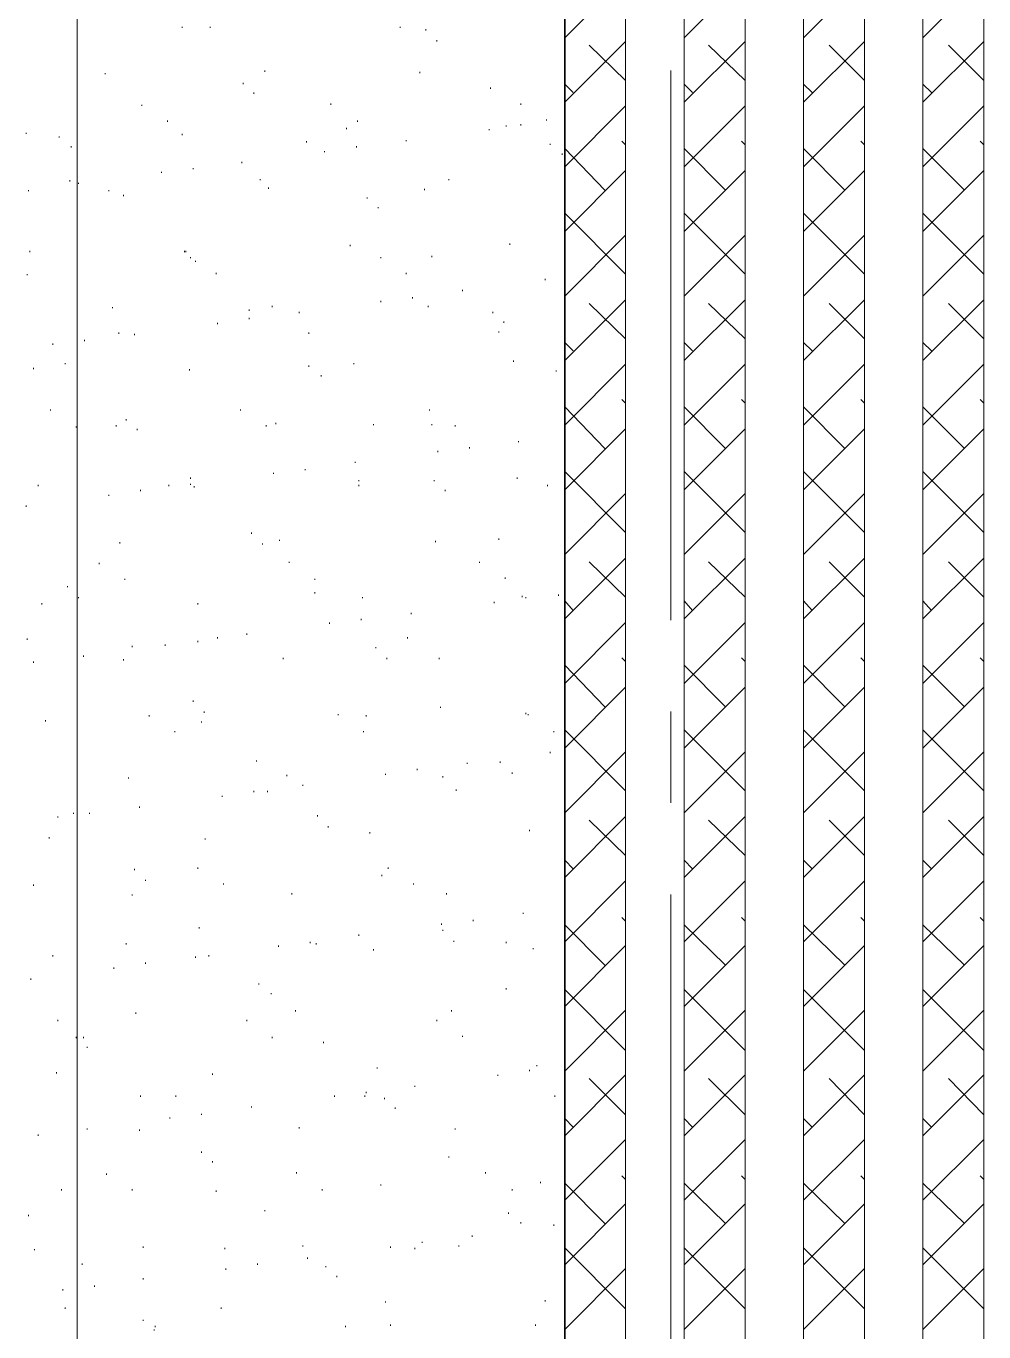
# Model space of a CAD drawing. Header units: inches. Extents: x 5 to 516, y -193 to 129.
# Drawn here: x 74.742 to 77.362, y -84.65 to -81.078 of the extents above; entities that cross this region are included whole.
import ezdxf

# ---------------------------------------------------------------- set-up
doc = ezdxf.new("R2010")
doc.units = ezdxf.units.IN
doc.header["$MEASUREMENT"] = 0
doc.layers.add('PDF4_Geometry', color=7, linetype='Continuous')

msp = doc.modelspace()

# ---------------------------------------------------------------- linework, layer by layer
at = {"layer": 'PDF4_Geometry', "lineweight": 15}
for points in [[(74.8820909, -87.9496505), (74.8820909, -79.9696499)], [(75.1687595, -81.0829822), (75.1687595, -81.0796489)], [(75.2454264, -81.0829822), (75.2454264, -81.0796489)], [(75.7654257, -81.0829822), (75.7654257, -81.0796489)], [(75.8354262, -81.0896489), (75.8354262, -81.0863155)], [(75.8654284, -81.1196488), (75.8654284, -81.1163155)], [(74.9587612, -81.2096489), (74.9587612, -81.2063155)], [(75.3954271, -81.2029822), (75.3954271, -81.1996488)], [(75.8187603, -81.2063155), (75.8187603, -81.2029822)], [(76.5054227, -82.7029832), (76.5054227, -81.1996499)], [(75.3354262, -81.2363155), (75.3354262, -81.2329822)], [(76.0120925, -81.2496489), (76.0120925, -81.2463156)], [(75.3654283, -81.2629822), (75.3654283, -81.2596489)], [(75.5754266, -81.2929822), (75.5754266, -81.2896488)], [(76.0954258, -81.2929822), (76.0954258, -81.2896488)], [(75.0587606, -81.2963155), (75.0587606, -81.2929822)], [(75.1287611, -81.3396489), (75.1287611, -81.3363155)], [(75.6187616, -81.3596489), (75.6187616, -81.3563155)], [(75.6487603, -81.3396489), (75.6487603, -81.3363155)], [(76.0087593, -81.3629821), (76.0087593, -81.3596489)], [(76.0554274, -81.3529822), (76.0554274, -81.3496488)], [(76.0954258, -81.3496488), (76.0954258, -81.3463155)], [(76.1654264, -81.3363155), (76.1654264, -81.3329822)], [(74.7420932, -81.3729821), (74.7420932, -81.3696489)], [(74.8320929, -81.3829822), (74.8320929, -81.3796489)], [(75.1687595, -81.3763156), (75.1687595, -81.3729821)], [(75.5087592, -81.3963155), (75.5087592, -81.3929822)], [(75.782095, -81.3929822), (75.782095, -81.3896489)], [(74.8654283, -81.4096488), (74.8654283, -81.4063155)], [(75.5587606, -81.4229823), (75.5587606, -81.4196489)], [(75.6454271, -81.4096488), (75.6454271, -81.4063155)], [(76.1754259, -81.4029822), (76.1754259, -81.3996489)], [(76.2087613, -81.4296489), (76.2087613, -81.4263155)], [(75.1987616, -81.4696488), (75.1987616, -81.4663155)], [(75.332093, -81.4529822), (75.332093, -81.4496489)], [(74.8620951, -81.5029822), (74.8620951, -81.4996489)], [(75.1120951, -81.4796488), (75.1120951, -81.4763155)], [(75.3820943, -81.4996489), (75.3820943, -81.4963156)], [(75.8987604, -81.4996489), (75.8987604, -81.4963156)], [(74.7487596, -81.5296488), (74.7487596, -81.5263155)], [(74.8854275, -81.5096489), (74.8854275, -81.5063156)], [(74.9687608, -81.5296488), (74.9687608, -81.5263155)], [(75.0087592, -81.5429823), (75.0087592, -81.5396488)], [(75.4054267, -81.5229822), (75.4054267, -81.5196489)], [(75.832093, -81.5263155), (75.832093, -81.5229822)], [(75.6754259, -81.5496489), (75.6754259, -81.5463155)], [(75.7054281, -81.5763155), (75.7054281, -81.5729822)], [(75.6287612, -81.6796489), (75.6287612, -81.6763156)], [(76.065427, -81.6763156), (76.065427, -81.6729823)], [(74.7520928, -81.6963155), (74.7520928, -81.6929822)], [(75.1754259, -81.6963155), (75.1754259, -81.6929822)], [(75.1787591, -81.6963155), (75.1787591, -81.6929822)], [(75.1920953, -81.7129822), (75.1920953, -81.7096489)], [(75.2054281, -81.7229823), (75.2054281, -81.7196488)], [(75.7120945, -81.7129822), (75.7120945, -81.7096489)], [(75.8520922, -81.7096489), (75.8520922, -81.7063155)], [(75.2620924, -81.7563156), (75.2620924, -81.7529822)], [(75.782095, -81.7563156), (75.782095, -81.7529822)], [(74.7454264, -81.7596489), (74.7454264, -81.7563156)], [(76.1620932, -81.7729822), (76.1620932, -81.7696489)], [(75.798761, -81.8229822), (75.798761, -81.8196489)], [(75.9354255, -81.8029822), (75.9354255, -81.7996489)], [(74.9787604, -81.849649), (74.9787604, -81.8463156)], [(75.3520922, -81.8563156), (75.3520922, -81.8529822)], [(75.4154263, -81.8463156), (75.4154263, -81.8429821)], [(75.4887601, -81.8629822), (75.4887601, -81.859649)], [(75.7120945, -81.8329822), (75.7120945, -81.829649)], [(75.8420926, -81.8463156), (75.8420926, -81.8429821)], [(76.0187589, -81.8629822), (76.0187589, -81.859649)], [(75.2654257, -81.8929822), (75.2654257, -81.8896488)], [(75.3520922, -81.8796488), (75.3520922, -81.8763156)], [(76.048761, -81.8896488), (76.048761, -81.8863156)], [(74.9954264, -81.9196489), (74.9954264, -81.9163155)], [(75.0387614, -81.9229823), (75.0387614, -81.9196489)], [(75.5154257, -81.9196489), (75.5154257, -81.9163155)], [(76.0354283, -81.9163155), (76.0354283, -81.9129823)], [(74.8154269, -81.9496489), (74.8154269, -81.9463155)], [(74.9020935, -81.9396489), (74.9020935, -81.9363155)], [(74.848759, -82.0029822), (74.848759, -81.9996488)], [(75.6387607, -82.0029822), (75.6387607, -81.9996488)], [(76.0754267, -81.9963156), (76.0754267, -81.9929822)], [(74.7620924, -82.0163156), (74.7620924, -82.0129822)], [(75.1887587, -82.0196489), (75.1887587, -82.0163156)], [(75.5154257, -82.0096488), (75.5154257, -82.0063156)], [(75.548761, -82.0363157), (75.548761, -82.0329822)], [(76.1920953, -82.0229822), (76.1920953, -82.0196489)], [(74.8087606, -82.1296488), (74.8087606, -82.1263156)], [(75.3287598, -82.1296488), (75.3287598, -82.1263156)], [(75.8454258, -82.1296488), (75.8454258, -82.1263156)], [(74.8787611, -82.1763155), (74.8787611, -82.1729823)], [(74.98876, -82.1729823), (74.98876, -82.1696489)], [(75.0154256, -82.1563157), (75.0154256, -82.1529823)], [(75.0454278, -82.1829823), (75.0454278, -82.1796489)], [(75.3987603, -82.1729823), (75.3987603, -82.1696489)], [(75.4254259, -82.1663155), (75.4254259, -82.1629823)], [(75.6920953, -82.1696489), (75.6920953, -82.1663155)], [(75.8520922, -82.1696489), (75.8520922, -82.1663155)], [(75.9154264, -82.1729823), (75.9154264, -82.1696489)], [(76.0887594, -82.2163156), (76.0887594, -82.2129821)], [(75.8687616, -82.2429822), (75.8687616, -82.239649)], [(75.9554282, -82.2329822), (75.9554282, -82.229649)], [(75.5054261, -82.2929823), (75.5054261, -82.2896489)], [(75.642094, -82.2729823), (75.642094, -82.2696489)], [(75.1920953, -82.3163155), (75.1920953, -82.3129823)], [(75.4187595, -82.3029823), (75.4187595, -82.2996489)], [(75.6520936, -82.3229824), (75.6520936, -82.3196489)], [(75.858762, -82.3229824), (75.858762, -82.3196489)], [(76.0854262, -82.3163155), (76.0854262, -82.3129823)], [(74.7754286, -82.3363156), (74.7754286, -82.3329822)], [(74.9687608, -82.3629822), (74.9687608, -82.3596491)], [(75.0554274, -82.349649), (75.0554274, -82.3463156)], [(75.1320943, -82.3363156), (75.1320943, -82.3329822)], [(75.1920953, -82.3329822), (75.1920953, -82.329649)], [(75.2020949, -82.339649), (75.2020949, -82.3363156)], [(75.6520936, -82.3363156), (75.6520936, -82.3329822)], [(75.8887608, -82.349649), (75.8887608, -82.3463156)], [(76.1687596, -82.3363156), (76.1687596, -82.3329822)], [(74.7420932, -82.3929823), (74.7420932, -82.3896489)], [(75.3587619, -82.4663156), (75.3587619, -82.4629822)], [(74.9987596, -82.4929822), (74.9987596, -82.4896491)], [(75.3887607, -82.4963157), (75.3887607, -82.4929822)], [(75.4354255, -82.4863156), (75.4354255, -82.4829822)], [(75.8620952, -82.4896491), (75.8620952, -82.4863156)], [(76.0354283, -82.4829822), (76.0354283, -82.479649)], [(74.9420952, -82.549649), (74.9420952, -82.5463155)], [(75.4620945, -82.5463155), (75.4620945, -82.5429823)], [(75.9820937, -82.5463155), (75.9820937, -82.5429823)], [(74.8554253, -82.6129822), (74.8554253, -82.6096491)], [(75.0120924, -82.5929822), (75.0120924, -82.589649)], [(75.532095, -82.5929822), (75.532095, -82.589649)], [(76.0520943, -82.589649), (76.0520943, -82.5863156)], [(74.8854275, -82.6429823), (74.8854275, -82.6396489)], [(75.532095, -82.6296488), (75.532095, -82.6263157)], [(75.6620931, -82.6429823), (75.6620931, -82.6396489)], [(76.0987591, -82.6396489), (76.0987591, -82.6363157)], [(76.108762, -82.6429823), (76.108762, -82.6396489)], [(76.1987617, -82.6363157), (76.1987617, -82.6329823)], [(74.7854282, -82.6596489), (74.7854282, -82.6563157)], [(75.2120945, -82.6596489), (75.2120945, -82.6563157)], [(75.7954279, -82.6863156), (75.7954279, -82.6829824)], [(76.0220921, -82.6563157), (76.0220921, -82.6529823)], [(75.5720934, -82.7129822), (75.5720934, -82.709649)], [(75.65876, -82.7029824), (75.65876, -82.699649)], [(74.7454264, -82.7563157), (74.7454264, -82.7529823)], [(75.2654257, -82.7529823), (75.2654257, -82.7496489)], [(75.3454258, -82.7429822), (75.3454258, -82.7396491)], [(75.7854282, -82.7529823), (75.7854282, -82.7496489)], [(75.032095, -82.7763158), (75.032095, -82.7729823)], [(75.1220948, -82.7729823), (75.1220948, -82.7696489)], [(75.2120945, -82.7629823), (75.2120945, -82.7596489)], [(75.6987617, -82.7796489), (75.6987617, -82.7763158)], [(74.7620924, -82.819649), (74.7620924, -82.8163156)], [(74.8987603, -82.8029824), (74.8987603, -82.799649)], [(75.0087592, -82.8129824), (75.0087592, -82.809649)], [(75.4454285, -82.809649), (75.4454285, -82.8063156)], [(75.7287605, -82.809649), (75.7287605, -82.8063156)], [(75.8720948, -82.809649), (75.8720948, -82.8063156)], [(75.1987616, -82.9263155), (75.1987616, -82.9229824)], [(75.0787597, -82.9663157), (75.0787597, -82.9629822)], [(75.2287604, -82.9563156), (75.2287604, -82.9529824)], [(75.5954258, -82.9629822), (75.5954258, -82.959649)], [(75.6720927, -82.9663157), (75.6720927, -82.9629822)], [(75.875428, -82.9429824), (75.875428, -82.939649)], [(76.108762, -82.959649), (76.108762, -82.9563156)], [(76.1154284, -82.9629822), (76.1154284, -82.959649)], [(76.5054227, -83.2029833), (76.5054227, -82.9529833)], [(74.7954278, -82.979649), (74.7954278, -82.9763157)], [(75.222094, -82.9829823), (75.222094, -82.979649)], [(75.1487603, -83.0096489), (75.1487603, -83.0063157)], [(75.6654263, -83.0096489), (75.6654263, -83.0063157)], [(76.1854256, -83.0096489), (76.1854256, -83.0063157)], [(76.1754259, -83.0663156), (76.1754259, -83.0629824)], [(75.3720948, -83.0896491), (75.3720948, -83.0863157)], [(75.8120938, -83.1129823), (75.8120938, -83.1096491)], [(75.9487617, -83.0963157), (75.9487617, -83.0929822)], [(76.0387615, -83.0929822), (76.0387615, -83.0896491)], [(75.022092, -83.1363157), (75.022092, -83.1329823)], [(75.4554281, -83.1296489), (75.4554281, -83.1263157)], [(75.7254273, -83.1263157), (75.7254273, -83.1229823)], [(75.8820944, -83.1329823), (75.8820944, -83.1296489)], [(76.0720934, -83.1229823), (76.0720934, -83.1196491)], [(74.8820943, -83.1729824), (74.8820943, -83.169649)], [(75.2787618, -83.1863156), (75.2787618, -83.1829824)], [(75.3654283, -83.1729824), (75.3654283, -83.169649)], [(75.4020936, -83.1729824), (75.4020936, -83.169649)], [(75.4987597, -83.1563158), (75.4987597, -83.1529823)], [(75.9187595, -83.169649), (75.9187595, -83.1663156)], [(75.0520942, -83.2163157), (75.0520942, -83.2129822)], [(74.8287597, -83.2429823), (74.8287597, -83.2396491)], [(74.8720947, -83.2329823), (74.8720947, -83.2296491)], [(74.9154263, -83.2329823), (74.9154263, -83.2296491)], [(75.5387615, -83.2396491), (75.5387615, -83.2363157)], [(75.5687602, -83.269649), (75.5687602, -83.2663157)], [(75.6820924, -83.2863158), (75.6820924, -83.2829823)], [(76.1187616, -83.279649), (76.1187616, -83.2763158)], [(74.8054273, -83.299649), (74.8054273, -83.2963156)], [(75.2320936, -83.3029824), (75.2320936, -83.299649)], [(75.0387614, -83.3863157), (75.0387614, -83.3829824)], [(75.2120945, -83.3829824), (75.2120945, -83.3796489)], [(75.7320937, -83.3829824), (75.7320937, -83.3796489)], [(74.7620924, -83.429649), (74.7620924, -83.4263156)], [(75.0687602, -83.4163156), (75.0687602, -83.4129824)], [(75.282095, -83.4263156), (75.282095, -83.4229824)], [(75.7154277, -83.4029824), (75.7154277, -83.399649)], [(75.8020942, -83.4263156), (75.8020942, -83.4229824)], [(75.032095, -83.4563156), (75.032095, -83.4529825)], [(75.4687609, -83.4529825), (75.4687609, -83.449649)], [(75.892094, -83.4529825), (75.892094, -83.449649)], [(76.5054227, -84.8196487), (76.5054227, -83.452982)], [(76.1020922, -83.5063158), (76.1020922, -83.5029824)], [(75.8787612, -83.5363158), (75.8787612, -83.5329824)], [(75.9654277, -83.5263158), (75.9654277, -83.5229824)], [(75.2154276, -83.5463156), (75.2154276, -83.5429824)], [(75.6520936, -83.5663156), (75.6520936, -83.5629824)], [(75.8820944, -83.5529824), (75.8820944, -83.549649)], [(75.0154256, -83.5896491), (75.0154256, -83.5863157)], [(75.4320923, -83.5963157), (75.4320923, -83.5929823)], [(75.5187588, -83.5863157), (75.5187588, -83.5829823)], [(75.5354282, -83.5896491), (75.5354282, -83.5863157)], [(75.6920953, -83.6063157), (75.6920953, -83.6029823)], [(75.9120931, -83.5829823), (75.9120931, -83.5796491)], [(76.0554274, -83.5863157), (76.0554274, -83.5829823)], [(76.1287612, -83.6029823), (76.1287612, -83.5996491)], [(74.8154269, -83.6229823), (74.8154269, -83.6196492)], [(75.0687602, -83.6429824), (75.0687602, -83.6396492)], [(75.2054281, -83.6263155), (75.2054281, -83.6229823)], [(75.2420933, -83.6229823), (75.2420933, -83.6196492)], [(74.755426, -83.6863157), (74.755426, -83.6829824)], [(74.9820936, -83.6563156), (74.9820936, -83.6529824)], [(75.3787612, -83.6996489), (75.3787612, -83.6963157)], [(76.0554274, -83.7129825), (76.0554274, -83.7096489)], [(75.4120931, -83.7263157), (75.4120931, -83.7229825)], [(75.0420946, -83.779649), (75.0420946, -83.7763158)], [(75.4787604, -83.7729822), (75.4787604, -83.769649)], [(75.9054268, -83.7729822), (75.9054268, -83.769649)], [(74.8287597, -83.7996491), (74.8287597, -83.7963158)], [(75.3454258, -83.7996491), (75.3454258, -83.7963158)], [(75.8654284, -83.7996491), (75.8654284, -83.7963158)], [(74.8787611, -83.8463159), (74.8787611, -83.8429823)], [(74.8987603, -83.8463159), (74.8987603, -83.8429823)], [(75.4154263, -83.8463159), (75.4154263, -83.8429823)], [(75.5554274, -83.8596492), (75.5554274, -83.8563155)], [(75.9354255, -83.8429823), (75.9354255, -83.8396491)], [(74.9087599, -83.8729823), (74.9087599, -83.8696492)], [(75.7020949, -83.9296493), (75.7020949, -83.9263156)], [(76.1187616, -83.9363157), (76.1187616, -83.9329825)], [(76.1387608, -83.9229825), (76.1387608, -83.9196492)], [(74.8254266, -83.9429825), (74.8254266, -83.9396488)], [(75.2520928, -83.9463157), (75.2520928, -83.9429825)], [(76.032095, -83.9496489), (76.032095, -83.9463157)], [(75.0554274, -84.0063158), (75.0554274, -84.0029826)], [(75.1520935, -84.0063158), (75.1520935, -84.0029826)], [(75.5854262, -84.0063158), (75.5854262, -84.0029826)], [(75.6687595, -84.0063158), (75.6687595, -84.0029826)], [(75.6720927, -83.9963158), (75.6720927, -83.9929826)], [(75.8054274, -83.979649), (75.8054274, -83.9763157)], [(76.1887588, -84.0063158), (76.1887588, -84.0029826)], [(75.3587619, -84.0363159), (75.3587619, -84.0329822)], [(75.7220941, -84.0129826), (75.7220941, -84.009649)], [(75.7520929, -84.039649), (75.7520929, -84.0363159)], [(75.1354275, -84.0663159), (75.1354275, -84.0629823)], [(75.222094, -84.0563159), (75.222094, -84.0529822)], [(74.7754286, -84.1129824), (74.7754286, -84.1096492)], [(74.9087599, -84.096316), (74.9087599, -84.0929823)], [(75.0520942, -84.0996491), (75.0520942, -84.096316)], [(75.4887601, -84.0929823), (75.4887601, -84.0896491)], [(75.9154264, -84.096316), (75.9154264, -84.0929823)], [(75.222094, -84.1596492), (75.222094, -84.1563156)], [(75.2520928, -84.1863157), (75.2520928, -84.1829825)], [(75.8987604, -84.1729825), (75.8987604, -84.1696493)], [(74.9620945, -84.2196489), (74.9620945, -84.2163158)], [(75.4820937, -84.2163158), (75.4820937, -84.2129825)], [(75.9987597, -84.2163158), (75.9987597, -84.2129825)], [(75.7120945, -84.249649), (75.7120945, -84.2463158)], [(76.1487604, -84.2429826), (76.1487604, -84.239649)], [(74.8387593, -84.2629826), (74.8387593, -84.259649)], [(75.032095, -84.2629826), (75.032095, -84.259649)], [(75.2620924, -84.2663158), (75.2620924, -84.2629826)], [(75.5520942, -84.2629826), (75.5520942, -84.259649)], [(76.0720934, -84.2629826), (76.0720934, -84.259649)], [(75.3954271, -84.3196491), (75.3954271, -84.3163159)], [(76.0620938, -84.3263159), (76.0620938, -84.3229823)], [(74.7487596, -84.3329823), (74.7487596, -84.3296492)], [(76.0954258, -84.3529824), (76.0954258, -84.3496492)], [(76.1854256, -84.3596492), (76.1854256, -84.3563155)], [(75.9620945, -84.3896492), (75.9620945, -84.3863156)], [(74.7654256, -84.4263157), (74.7654256, -84.4229825)], [(75.0620937, -84.4196493), (75.0620937, -84.4163157)], [(75.2854282, -84.4229825), (75.2854282, -84.4196493)], [(75.4987597, -84.4163157), (75.4987597, -84.4129825)], [(75.7387601, -84.4196493), (75.7387601, -84.4163157)], [(75.8054274, -84.4229825), (75.8054274, -84.4196493)], [(75.8254266, -84.4063157), (75.8254266, -84.4029824)], [(75.9254259, -84.4163157), (75.9254259, -84.4129825)], [(74.8954271, -84.4663158), (74.8954271, -84.4629826)], [(75.3754279, -84.4663158), (75.3754279, -84.4629826)], [(75.5120924, -84.4496489), (75.5120924, -84.4463157)], [(75.5620938, -84.4729826), (75.5620938, -84.4696489)], [(75.0620937, -84.5063158), (75.0620937, -84.5029826)], [(75.2887614, -84.479649), (75.2887614, -84.4763158)], [(75.5920926, -84.499649), (75.5920926, -84.4963158)], [(74.8420925, -84.5363159), (74.8420925, -84.5329823)], [(74.9287591, -84.5263159), (74.9287591, -84.5229822)], [(75.7254273, -84.5696491), (75.7254273, -84.5663159)], [(76.1620932, -84.5663159), (76.1620932, -84.5629823)], [(74.848759, -84.586316), (74.848759, -84.5829823)], [(75.2754286, -84.586316), (75.2754286, -84.5829823)], [(76.2154243, -84.5863181), (76.2154243, -85.6763182)], [(75.0620937, -84.6196492), (75.0620937, -84.6163156)], [(75.0920925, -84.6463157), (75.0920925, -84.6429825)], [(75.0954257, -84.6363156), (75.0954257, -84.6329825)], [(75.6154283, -84.6363156), (75.6154283, -84.6329825)], [(75.7387601, -84.6329825), (75.7387601, -84.6296492)], [(76.1354276, -84.6329825), (76.1354276, -84.6296492)]]:
    msp.add_lwpolyline(points, dxfattribs=at)
at = {"layer": 'PDF4_Geometry', "lineweight": 35}
msp.add_lwpolyline([(76.2154243, -98.2829846), (76.2154243, -79.969649)], dxfattribs=at)
at = {"layer": 'PDF4_Geometry', "lineweight": 15}
for points in [[(76.382091, -97.7829846), (76.382091, -80.0329832), (76.2154243, -80.0329832), (76.2154243, -97.7829846)], [(76.7087512, -97.7829846), (76.7087512, -80.0329832), (76.5420845, -80.0329832), (76.5420845, -97.7829846)], [(77.0354182, -97.7829846), (77.0354182, -80.0329832), (76.8687515, -80.0329832), (76.8687515, -97.7829846)], [(77.3620851, -97.7829846), (77.3620851, -80.0329832), (77.1954185, -80.0329832), (77.1954185, -97.7829846)]]:
    msp.add_lwpolyline(points, close=True, dxfattribs=at)
at = {"layer": 'PDF4_Geometry', "color": 8, "lineweight": 15, "true_color": 0x808080}
for points in [[(76.2154243, -81.1096502), (76.382091, -80.9429835)], [(76.5420845, -81.1096502), (76.7087512, -80.9429835)], [(76.8687515, -81.1096502), (77.0354182, -80.9429835)], [(77.1954185, -81.1096502), (77.3620851, -80.9429835)], [(76.2154243, -81.2863165), (76.382091, -81.1196498)], [(76.382091, -81.2263155), (76.282091, -81.1296488)], [(76.5420845, -81.2863165), (76.7087512, -81.1196498)], [(76.7087512, -81.2263155), (76.6087512, -81.1296488)], [(76.8687515, -81.2863165), (77.0354182, -81.1196498)], [(77.0354182, -81.2263155), (76.9387515, -81.1296488)], [(77.1954185, -81.2863165), (77.3620851, -81.1196498)], [(77.3620851, -81.2263155), (77.2654185, -81.1296488)], [(76.2387533, -81.2596509), (76.21542, -81.2363176)], [(76.5654203, -81.2596509), (76.542087, -81.2363176)], [(76.8920873, -81.2596509), (76.8687539, -81.2363176)], [(77.2187542, -81.2596509), (77.1954209, -81.2363176)], [(76.2154243, -81.4629827), (76.382091, -81.2963161)], [(76.5420845, -81.4629827), (76.7087512, -81.2963161)], [(76.8687515, -81.4629827), (77.0354182, -81.2963161)], [(77.1954185, -81.4629827), (77.3620851, -81.2963161)], [(76.382091, -81.4029818), (76.372091, -81.3929818)], [(76.7087512, -81.4029818), (76.6987512, -81.3929818)], [(77.0354182, -81.4029818), (77.0254182, -81.3929818)], [(77.3620851, -81.4029818), (77.3520851, -81.3929818)], [(76.3254233, -81.5263169), (76.2154233, -81.4129836)], [(76.65542, -81.5263169), (76.5420867, -81.4129836)], [(76.982087, -81.5263169), (76.8687537, -81.4129836)], [(77.308754, -81.5263169), (77.1954206, -81.4129836)], [(76.2154243, -81.639649), (76.382091, -81.4729823)], [(76.5420845, -81.639649), (76.7087512, -81.4729823)], [(76.8687515, -81.639649), (77.0354182, -81.4729823)], [(77.1954185, -81.639649), (77.3620851, -81.4729823)], [(76.382091, -81.7563177), (76.2154243, -81.589651)], [(76.7087512, -81.7563177), (76.5420845, -81.589651)], [(77.0354182, -81.7563177), (76.8687515, -81.589651)], [(77.3620851, -81.7563177), (77.1954185, -81.589651)], [(76.2154243, -81.8163187), (76.382091, -81.649652)], [(76.5420845, -81.8163187), (76.7087512, -81.649652)], [(76.8687515, -81.8163187), (77.0354182, -81.649652)], [(77.1954185, -81.8163187), (77.3620851, -81.649652)], [(76.2154243, -81.9929816), (76.382091, -81.8263149)], [(76.5420845, -81.9929816), (76.7087512, -81.8263149)], [(76.8687515, -81.9929816), (77.0354182, -81.8263149)], [(77.1954185, -81.9929816), (77.3620851, -81.8263149)], [(76.382091, -81.932984), (76.282091, -81.8363173)], [(76.7087512, -81.932984), (76.6087512, -81.8363173)], [(77.0354182, -81.932984), (76.9387515, -81.8363173)], [(77.3620851, -81.932984), (77.2654185, -81.8363173)], [(76.2387533, -81.966316), (76.21542, -81.9429826)], [(76.5654203, -81.966316), (76.542087, -81.9429826)], [(76.8920873, -81.966316), (76.8687539, -81.9429826)], [(77.2187542, -81.966316), (77.1954209, -81.9429826)], [(76.2154243, -82.1696512), (76.382091, -82.0029845)], [(76.5420845, -82.1696512), (76.7087512, -82.0029845)], [(76.8687515, -82.1696512), (77.0354182, -82.0029845)], [(77.1954185, -82.1696512), (77.3620851, -82.0029845)], [(76.382091, -82.1096503), (76.372091, -82.0996503)], [(76.7087512, -82.1096503), (76.6987512, -82.0996503)], [(77.0354182, -82.1096503), (77.0254182, -82.0996503)], [(77.3620851, -82.1096503), (77.3520851, -82.0996503)], [(76.3254233, -82.2329854), (76.2154233, -82.119652)], [(76.65542, -82.2329854), (76.5420867, -82.119652)], [(76.982087, -82.2329854), (76.8687537, -82.119652)], [(77.308754, -82.2329854), (77.1954206, -82.119652)], [(76.2154243, -82.3463175), (76.382091, -82.1796508)], [(76.5420845, -82.3463175), (76.7087512, -82.1796508)], [(76.8687515, -82.3463175), (77.0354182, -82.1796508)], [(77.1954185, -82.3463175), (77.3620851, -82.1796508)], [(76.382091, -82.4629828), (76.2154243, -82.2963161)], [(76.7087512, -82.4629828), (76.5420845, -82.2963161)], [(77.0354182, -82.4629828), (76.8687515, -82.2963161)], [(77.3620851, -82.4629828), (77.1954185, -82.2963161)], [(76.2154243, -82.5229838), (76.382091, -82.3563171)], [(76.5420845, -82.5229838), (76.7087512, -82.3563171)], [(76.8687515, -82.5229838), (77.0354182, -82.3563171)], [(77.1954185, -82.5229838), (77.3620851, -82.3563171)], [(76.2154243, -82.6996501), (76.382091, -82.5329834)], [(76.5420845, -82.6996501), (76.7087512, -82.5329834)], [(76.8687515, -82.6996501), (77.0354182, -82.5329834)], [(77.1954185, -82.6996501), (77.3620851, -82.5329834)], [(76.382091, -82.6396491), (76.282091, -82.5429824)], [(76.7087512, -82.6396491), (76.6087512, -82.5429824)], [(77.0354182, -82.6396491), (76.9387515, -82.5429824)], [(77.3620851, -82.6396491), (77.2654185, -82.5429824)], [(76.2387533, -82.6763177), (76.21542, -82.649651)], [(76.5654203, -82.6763177), (76.542087, -82.649651)], [(76.8920873, -82.6763177), (76.8687539, -82.649651)], [(77.2187542, -82.6763177), (77.1954209, -82.649651)], [(76.2154243, -82.8763163), (76.382091, -82.7096496)], [(76.5420845, -82.8763163), (76.7087512, -82.7096496)], [(76.8687515, -82.8763163), (77.0354182, -82.7096496)], [(77.1954185, -82.8763163), (77.3620851, -82.7096496)], [(76.3254233, -82.9396505), (76.2154233, -82.8263171)], [(76.382091, -82.8163188), (76.372091, -82.8063188)], [(76.65542, -82.9396505), (76.5420867, -82.8263171)], [(76.7087512, -82.8163188), (76.6987512, -82.8063188)], [(76.982087, -82.9396505), (76.8687537, -82.8263171)], [(77.0354182, -82.8163188), (77.0254182, -82.8063188)], [(77.308754, -82.9396505), (77.1954206, -82.8263171)], [(77.3620851, -82.8163188), (77.3520851, -82.8063188)], [(76.2154243, -83.0529826), (76.382091, -82.8863159)], [(76.5420845, -83.0529826), (76.7087512, -82.8863159)], [(76.8687515, -83.0529826), (77.0354182, -82.8863159)], [(77.1954185, -83.0529826), (77.3620851, -82.8863159)], [(76.382091, -83.1696513), (76.2154243, -83.0029846)], [(76.7087512, -83.1696513), (76.5420845, -83.0029846)], [(77.0354182, -83.1696513), (76.8687515, -83.0029846)], [(77.3620851, -83.1696513), (77.1954185, -83.0029846)], [(76.2154243, -83.2296489), (76.382091, -83.0629822)], [(76.5420845, -83.2296489), (76.7087512, -83.0629822)], [(76.8687515, -83.2296489), (77.0354182, -83.0629822)], [(77.1954185, -83.2296489), (77.3620851, -83.0629822)], [(76.2154243, -83.4063185), (76.382091, -83.2396519)], [(76.382091, -83.3463176), (76.282091, -83.2496509)], [(76.5420845, -83.4063185), (76.7087512, -83.2396519)], [(76.7087512, -83.3463176), (76.6087512, -83.2496509)], [(76.8687515, -83.4063185), (77.0354182, -83.2396519)], [(77.0354182, -83.3463176), (76.9387515, -83.2496509)], [(77.1954185, -83.4063185), (77.3620851, -83.2396519)], [(77.3620851, -83.3463176), (77.2654185, -83.2496509)], [(76.2387533, -83.3829828), (76.21542, -83.3596494)], [(76.5654203, -83.3829828), (76.542087, -83.3596494)], [(76.8920873, -83.3829828), (76.8687539, -83.3596494)], [(77.2187542, -83.3829828), (77.1954209, -83.3596494)], [(76.2154243, -83.5829848), (76.382091, -83.4163181)], [(76.5420845, -83.5829848), (76.7087512, -83.4163181)], [(76.8687515, -83.5829848), (77.0354182, -83.4163181)], [(77.1954185, -83.5829848), (77.3620851, -83.4163181)], [(76.3254233, -83.6463156), (76.2154233, -83.5363156)], [(76.382091, -83.5263171), (76.372091, -83.5163171)], [(76.65542, -83.6463156), (76.5420867, -83.5363156)], [(76.7087512, -83.5263171), (76.6987512, -83.5163171)], [(76.982087, -83.6463156), (76.8687537, -83.5363156)], [(77.0354182, -83.5263171), (77.0254182, -83.5163171)], [(77.308754, -83.6463156), (77.1954206, -83.5363156)], [(77.3620851, -83.5263171), (77.3520851, -83.5163171)], [(76.2154243, -83.7596511), (76.382091, -83.5929844)], [(76.5420845, -83.7596511), (76.7087512, -83.5929844)], [(76.8687515, -83.7596511), (77.0354182, -83.5929844)], [(77.1954185, -83.7596511), (77.3620851, -83.5929844)], [(76.382091, -83.8796496), (76.2154243, -83.7129829)], [(76.7087512, -83.8796496), (76.5420845, -83.7129829)], [(77.0354182, -83.8796496), (76.8687515, -83.7129829)], [(77.3620851, -83.8796496), (77.1954185, -83.7129829)], [(76.2154243, -83.9363174), (76.382091, -83.7696507)], [(76.5420845, -83.9363174), (76.7087512, -83.7696507)], [(76.8687515, -83.9363174), (77.0354182, -83.7696507)], [(77.1954185, -83.9363174), (77.3620851, -83.7696507)], [(76.2154243, -84.1129836), (76.382091, -83.946317)], [(76.382091, -84.0563159), (76.282091, -83.9563159)], [(76.5420845, -84.1129836), (76.7087512, -83.946317)], [(76.7087512, -84.0563159), (76.6087512, -83.9563159)], [(76.8687515, -84.1129836), (77.0354182, -83.946317)], [(77.0354182, -84.0563159), (76.9387515, -83.9563159)], [(77.1954185, -84.1129836), (77.3620851, -83.946317)], [(77.3620851, -84.0563159), (77.2654185, -83.9563159)], [(76.2387533, -84.0896512), (76.21542, -84.0663179)], [(76.5654203, -84.0896512), (76.542087, -84.0663179)], [(76.8920873, -84.0896512), (76.8687539, -84.0663179)], [(77.2187542, -84.0896512), (77.1954209, -84.0663179)], [(76.2154243, -84.2896499), (76.382091, -84.1229832)], [(76.5420845, -84.2896499), (76.7087512, -84.1229832)], [(76.8687515, -84.2896499), (77.0354182, -84.1229832)], [(77.1954185, -84.2896499), (77.3620851, -84.1229832)], [(76.3254233, -84.3529841), (76.2154233, -84.2429841)], [(76.382091, -84.2329855), (76.372091, -84.2229855)], [(76.65542, -84.3529841), (76.5420867, -84.2429841)], [(76.7087512, -84.2329855), (76.6987512, -84.2229855)], [(76.982087, -84.3529841), (76.8687537, -84.2429841)], [(77.0354182, -84.2329855), (77.0254182, -84.2229855)], [(77.308754, -84.3529841), (77.1954206, -84.2429841)], [(77.3620851, -84.2329855), (77.3520851, -84.2229855)], [(76.2154243, -84.4663162), (76.382091, -84.2996495)], [(76.5420845, -84.4663162), (76.7087512, -84.2996495)], [(76.8687515, -84.4663162), (77.0354182, -84.2996495)], [(77.1954185, -84.4663162), (77.3620851, -84.2996495)], [(76.382091, -84.5863181), (76.2154243, -84.4196514)], [(76.7087512, -84.5863181), (76.5420845, -84.4196514)], [(77.0354182, -84.5863181), (76.8687515, -84.4196514)], [(77.3620851, -84.5863181), (77.1954185, -84.4196514)], [(76.2154243, -84.6429825), (76.382091, -84.4763158)], [(76.5420845, -84.6429825), (76.7087512, -84.4763158)], [(76.8687515, -84.6429825), (77.0354182, -84.4763158)], [(77.1954185, -84.6429825), (77.3620851, -84.4763158)]]:
    msp.add_lwpolyline(points, dxfattribs=at)

doc.saveas('drawing.dxf')
